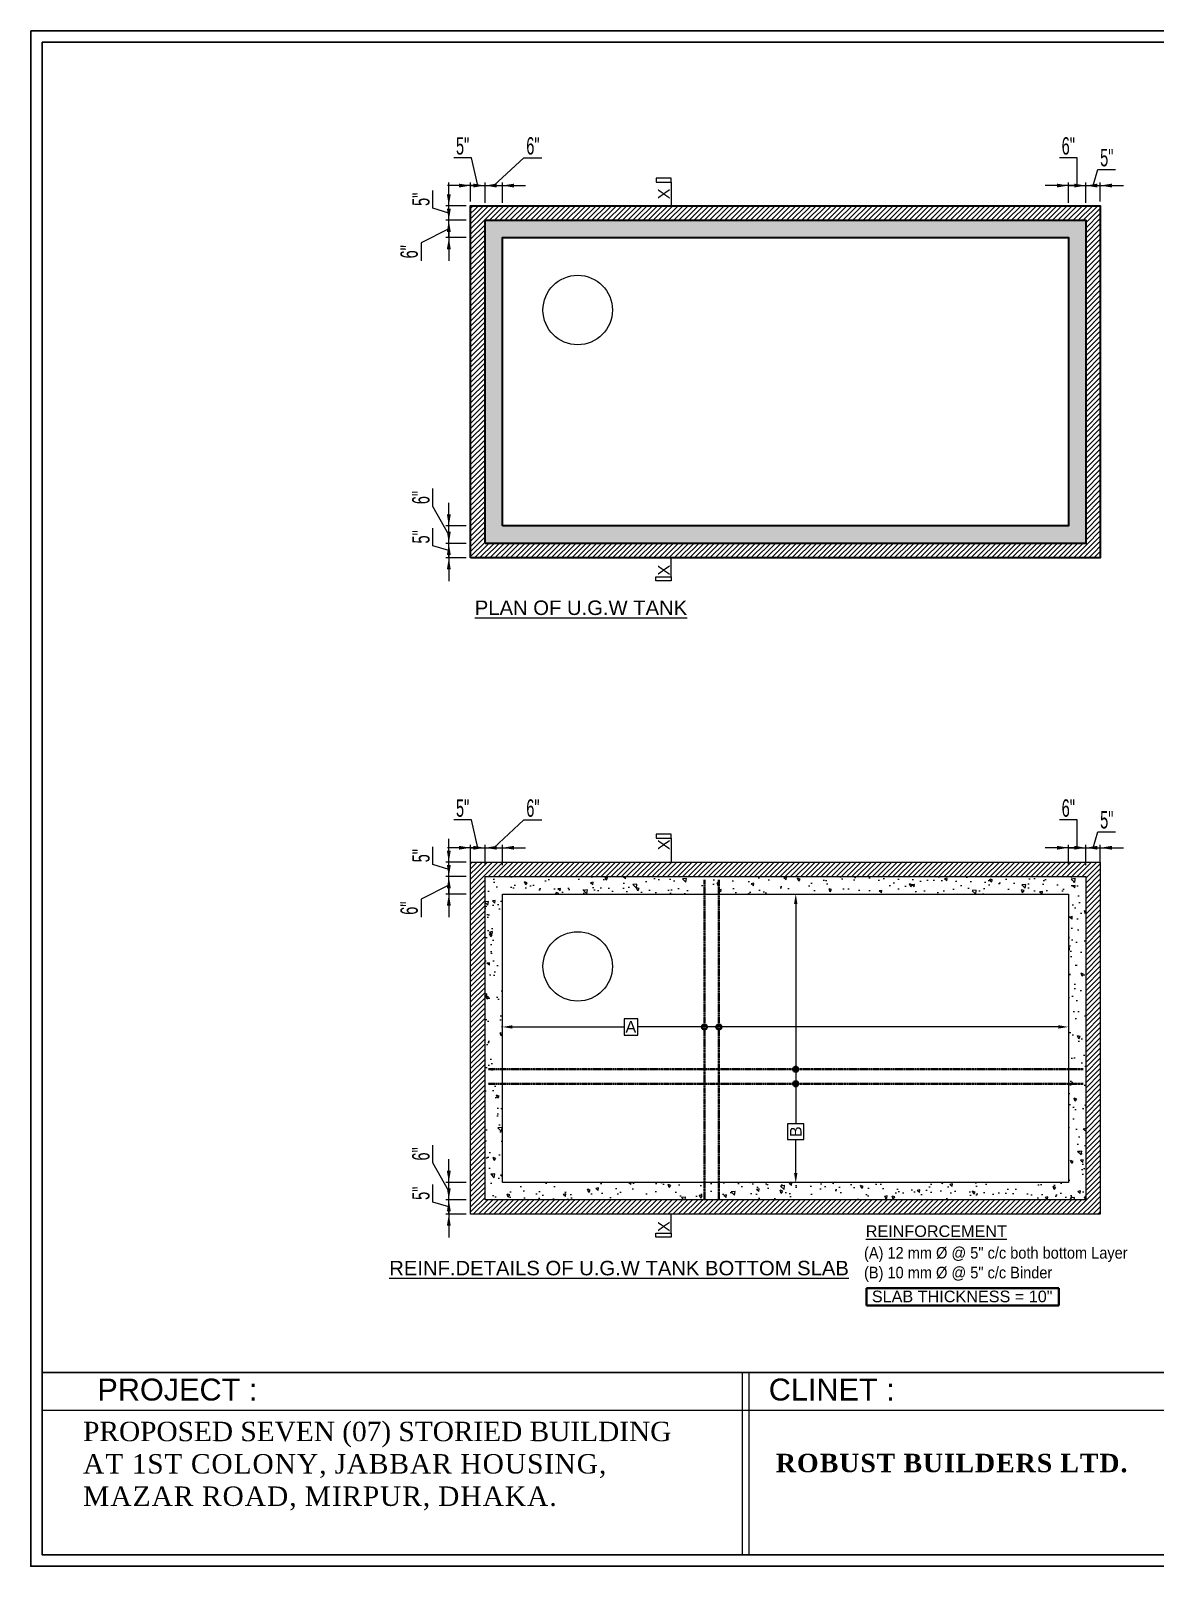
# Model space of a CAD drawing. Extents: x 52891 to 66536, y -48165 to -44533.
# Drawn here: x 62542 to 62930, y -45687 to -45157 of the extents above; entities that cross this region are included whole.
import ezdxf

# ---------------------------------------------------------------- set-up
doc = ezdxf.new("R2010")
doc.units = 0
doc.header["$MEASUREMENT"] = 0
doc.header["$PDMODE"] = 3
doc.linetypes.add('DASHED', pattern=[0.75, 0.5, -0.25])
doc.layers.get('DEFPOINTS').update_dxf_attribs({"lineweight": 13})
for name, color, linetype, lineweight in [('1 DIM', 251, 'Continuous', 13), ('DIM', 8, 'Continuous', 13), ('DIMEN', 8, 'Continuous', 13), ('DIMENSION', 8, 'Continuous', 15), ('Elevation', 7, 'Continuous', 30), ('HAS', 92, 'Continuous', 13), ('ROD', 1, 'Continuous', 35), ('TEXT', 7, 'Continuous', 13), ('WALL', 7, 'Continuous', 30)]:
    doc.layers.add(name, color=color, linetype=linetype, lineweight=lineweight)
doc.layers.add('Layer1', color=174, linetype='Continuous')
doc.styles.add('1-10', font='arial.ttf')
doc.styles.add('Arial', font='arial.ttf')
doc.styles.add('DEA', font='arial.ttf')
doc.styles.get("Standard").update_dxf_attribs({"font": 'arial.ttf', "width": 0.6, "height": 6})
doc.dimstyles.new('1-4', dxfattribs={"dimtxt": 6, "dimasz": 4, "dimexe": 1, "dimexo": 1.5, "dimgap": 1, "dimtad": 1, "dimdec": 1, "dimzin": 3, "dimdsep": 46, "dimlunit": 4, "dimtxsty": 'Standard', "dimcen": 0.09, "dimdle": 4, "dimclrd": 252, "dimclre": 252, "dimclrt": 7, "dimadec": 0, "dimazin": 0, "dimtfac": 1, "dimtdec": 1, "dimtofl": 0, "dimtmove": 1, "dimatfit": 3, "dimfxl": 2, "dimfrac": 1, "dimtolj": 1, "dimtzin": 0, "dimlwd": 9, "dimlwe": 9, "dimarcsym": 0})
pattern_1 = [(45, (41156.5672, -36390.5247), (-0.883883476, 0.883883476), [])]
pattern_2 = [(140, (41156.567, -36390.5247), (0.6275213, 7.1726018), [0.75, -8.25]), (85, (41156.567, -36390.525), (-7.5219213, -1.3875133), [0.6, -6.6]), (190.4514, (41156.6195, -36389.927), (-6.8943954, 5.7850938), [0.637402, -7.0114211]), (136.1842, (41154.567, -36390.525), (1.65519, 10.6724105), [1.125, -12.375]), (186.6356, (41154.705, -36389.635), (-9.7411787, 9.346627), [0.956103, -10.51713]), (81.1842, (41154.567, -36390.525), (-9.741186, 9.3466195), [0.9, -9.9]), (111, (41155.067, -36389.5247), (4.0261889, 5.9690705), [0.75, -8.25]), (56, (41155.067, -36389.525), (-7.2515005, 2.4331533), [0.6, -6.6]), (161.4514, (41155.403, -36389.027), (-3.225305, 8.4022263), [0.637402, -7.0114211]), (127.5, (41156.5672, -36390.5247), (-3.32893854, 0.12159855), [0, -6.52, 0, -6.7, 0, -6.625]), (97.5, (41156.5672, -36390.5247), (-3.9441171, 2.6306954), [0, -3.82, 0, -6.37, 0, -2.525]), (57.5, (41156.5672, -36392.7547), (0.22554872, 5.33822436), [0, -2.5, 0, -7.8, 0, -10.35]), (47.5, (41156.5672, -36393.7547), (-1.0010498, 5.8318617), [0, -3.25, 0, -5.18, 0, -7.35])]

# ---------------------------------------------------------------- blocks, each defined once
blk = doc.blocks.new('*D2014')
at = {"layer": 'DEFPOINTS', "color": 0}
for p in [(62698.62, -45210.5), (62693.62, -45217.48), (62698.62, -45222.48)]:
    blk.add_point(p, dxfattribs=at)
at = {"layer": 'TEXT', "color": 252, "lineweight": 9}
for p, q in [((62693.94, -45200.9), (62687.8, -45200.9)), ((62696.12, -45210.5), (62693.94, -45200.9)), ((62689.62, -45210.5), (62685.62, -45210.5)), ((62693.62, -45215.98), (62693.62, -45209.5)), ((62693.62, -45210.5), (62698.62, -45210.5)), ((62698.62, -45216.5), (62698.62, -45209.5)), ((62702.62, -45210.5), (62706.62, -45210.5))]:
    blk.add_line(p, q, dxfattribs=at)
at = {"layer": 'TEXT', "color": 252}
for points in [[(62689.62, -45209.84), (62689.62, -45211.17), (62693.62, -45210.5)], [(62702.62, -45209.84), (62702.62, -45211.17), (62698.62, -45210.5)]]:
    blk.add_solid(points, dxfattribs=at)
at = {"layer": 'TEXT', "color": 7, "lineweight": 25, "insert": (62690.87, -45196.85), "char_height": 6, "attachment_point": 5}
blk.add_mtext('\\A1;5"', dxfattribs=at)
blk = doc.blocks.new('*D2015')
at = {"layer": 'DEFPOINTS', "color": 0}
for p in [(62704.62, -45210.5), (62698.62, -45222.48), (62704.62, -45228.48)]:
    blk.add_point(p, dxfattribs=at)
at = {"layer": 'TEXT', "color": 252, "lineweight": 9}
for p, q in [((62701.62, -45210.5), (62712.07, -45200.9)), ((62712.07, -45200.9), (62718.23, -45200.9)), ((62694.62, -45210.5), (62690.62, -45210.5)), ((62698.62, -45216.5), (62698.62, -45209.5)), ((62698.62, -45210.5), (62704.62, -45210.5)), ((62704.62, -45216.5), (62704.62, -45209.5)), ((62708.62, -45210.5), (62712.62, -45210.5))]:
    blk.add_line(p, q, dxfattribs=at)
at = {"layer": 'TEXT', "color": 252}
for points in [[(62694.62, -45209.84), (62694.62, -45211.17), (62698.62, -45210.5)], [(62708.62, -45209.84), (62708.62, -45211.17), (62704.62, -45210.5)]]:
    blk.add_solid(points, dxfattribs=at)
at = {"layer": 'TEXT', "color": 7, "lineweight": 25, "insert": (62715.15, -45196.84), "char_height": 6, "attachment_point": 5}
blk.add_mtext('\\A1;6"', dxfattribs=at)
blk = doc.blocks.new('*D2016')
at = {"layer": 'DEFPOINTS', "color": 0}
for p in [(62906.07, -45210.5), (62906.07, -45222.48), (62900.07, -45228.48)]:
    blk.add_point(p, dxfattribs=at)
at = {"layer": 'TEXT', "color": 252, "lineweight": 9}
for p, q in [((62903.1, -45200.9), (62896.95, -45200.9)), ((62903.07, -45210.5), (62903.1, -45200.9)), ((62896.07, -45210.5), (62892.07, -45210.5)), ((62900.07, -45216.5), (62900.07, -45209.5)), ((62900.07, -45210.5), (62906.07, -45210.5)), ((62906.07, -45216.5), (62906.07, -45209.5)), ((62910.07, -45210.5), (62914.07, -45210.5))]:
    blk.add_line(p, q, dxfattribs=at)
at = {"layer": 'TEXT', "color": 252}
for points in [[(62896.07, -45209.84), (62896.07, -45211.17), (62900.07, -45210.5)], [(62910.07, -45209.84), (62910.07, -45211.17), (62906.07, -45210.5)]]:
    blk.add_solid(points, dxfattribs=at)
at = {"layer": 'TEXT', "color": 7, "lineweight": 25, "insert": (62900.03, -45196.84), "char_height": 6, "attachment_point": 5}
blk.add_mtext('\\A1;6"', dxfattribs=at)
blk = doc.blocks.new('*D2017')
at = {"layer": 'DEFPOINTS', "color": 0}
for p in [(62911.07, -45210.5), (62911.07, -45217.48), (62906.07, -45222.48)]:
    blk.add_point(p, dxfattribs=at)
at = {"layer": 'TEXT', "color": 252, "lineweight": 9}
for p, q in [((62908.57, -45210.5), (62910.24, -45204.95)), ((62910.24, -45204.95), (62916.38, -45204.95)), ((62902.07, -45210.5), (62898.07, -45210.5)), ((62906.07, -45216.5), (62906.07, -45209.5)), ((62906.07, -45210.5), (62911.07, -45210.5)), ((62911.07, -45215.98), (62911.07, -45209.5)), ((62915.07, -45210.5), (62919.07, -45210.5))]:
    blk.add_line(p, q, dxfattribs=at)
at = {"layer": 'TEXT', "color": 252}
for points in [[(62902.07, -45209.84), (62902.07, -45211.17), (62906.07, -45210.5)], [(62915.07, -45209.84), (62915.07, -45211.17), (62911.07, -45210.5)]]:
    blk.add_solid(points, dxfattribs=at)
at = {"layer": 'TEXT', "color": 7, "lineweight": 25, "insert": (62913.31, -45200.9), "char_height": 6, "attachment_point": 5}
blk.add_mtext('\\A1;5"', dxfattribs=at)
blk = doc.blocks.new('*D2018')
at = {"layer": 'DEFPOINTS', "color": 0}
for p in [(62686.11, -45334.05), (62698.62, -45334.05), (62693.62, -45339.05)]:
    blk.add_point(p, dxfattribs=at)
at = {"layer": 'TEXT', "color": 252, "lineweight": 9}
for p, q in [((62680.56, -45334.88), (62680.56, -45328.75)), ((62686.11, -45330.05), (62686.11, -45326.05)), ((62692.11, -45334.05), (62685.11, -45334.05)), ((62686.11, -45339.05), (62686.11, -45334.05)), ((62686.11, -45336.55), (62680.56, -45334.88)), ((62692.11, -45339.05), (62685.11, -45339.05)), ((62686.11, -45343.05), (62686.11, -45347.05))]:
    blk.add_line(p, q, dxfattribs=at)
at = {"layer": 'TEXT', "color": 252}
for points in [[(62685.44, -45330.05), (62686.78, -45330.05), (62686.11, -45334.05)], [(62685.44, -45343.05), (62686.78, -45343.05), (62686.11, -45339.05)]]:
    blk.add_solid(points, dxfattribs=at)
at = {"layer": 'TEXT', "color": 7, "lineweight": 25, "insert": (62676.51, -45331.81), "char_height": 6, "attachment_point": 5, "rotation": 90}
blk.add_mtext('\\A1;5"', dxfattribs=at)
blk = doc.blocks.new('*D2019')
at = {"layer": 'DEFPOINTS', "color": 0}
for p in [(62686.11, -45328.05), (62704.62, -45328.05), (62698.62, -45334.05)]:
    blk.add_point(p, dxfattribs=at)
at = {"layer": 'TEXT', "color": 252, "lineweight": 9}
for p, q in [((62680.56, -45321.31), (62680.56, -45315.15)), ((62686.11, -45331.05), (62680.56, -45321.31)), ((62686.11, -45324.05), (62686.11, -45320.05)), ((62692.11, -45328.05), (62685.11, -45328.05)), ((62686.11, -45334.05), (62686.11, -45328.05)), ((62692.11, -45334.05), (62685.11, -45334.05)), ((62686.11, -45338.05), (62686.11, -45342.05))]:
    blk.add_line(p, q, dxfattribs=at)
at = {"layer": 'TEXT', "color": 252}
for points in [[(62685.44, -45324.05), (62686.78, -45324.05), (62686.11, -45328.05)], [(62685.44, -45338.05), (62686.78, -45338.05), (62686.11, -45334.05)]]:
    blk.add_solid(points, dxfattribs=at)
at = {"layer": 'TEXT', "color": 7, "lineweight": 25, "insert": (62676.49, -45318.23), "char_height": 6, "attachment_point": 5, "rotation": 90}
blk.add_mtext('\\A1;6"', dxfattribs=at)
blk = doc.blocks.new('*D1998')
at = {"layer": 'DEFPOINTS', "color": 0}
for p in [(62686.11, -45222.48), (62698.62, -45222.48), (62704.62, -45228.48)]:
    blk.add_point(p, dxfattribs=at)
at = {"layer": 'TEXT', "color": 252, "lineweight": 9}
for p, q in [((62686.11, -45218.48), (62686.11, -45214.48)), ((62692.11, -45222.48), (62685.11, -45222.48)), ((62686.11, -45228.48), (62686.11, -45222.48)), ((62686.11, -45225.48), (62676.51, -45230.28)), ((62676.51, -45230.28), (62676.51, -45236.44)), ((62692.11, -45228.48), (62685.11, -45228.48)), ((62686.11, -45232.48), (62686.11, -45236.48))]:
    blk.add_line(p, q, dxfattribs=at)
at = {"layer": 'TEXT', "color": 252}
for points in [[(62685.44, -45218.48), (62686.78, -45218.48), (62686.11, -45222.48)], [(62685.44, -45232.48), (62686.78, -45232.48), (62686.11, -45228.48)]]:
    blk.add_solid(points, dxfattribs=at)
at = {"layer": 'TEXT', "color": 7, "lineweight": 25, "insert": (62672.44, -45233.36), "char_height": 6, "attachment_point": 5, "rotation": 90}
blk.add_mtext('\\A1;6"', dxfattribs=at)
blk = doc.blocks.new('*D1999')
at = {"layer": 'DEFPOINTS', "color": 0}
for p in [(62686.11, -45217.48), (62693.62, -45217.48), (62698.62, -45222.48)]:
    blk.add_point(p, dxfattribs=at)
at = {"layer": 'TEXT', "color": 252, "lineweight": 9}
for p, q in [((62680.56, -45218.32), (62680.56, -45212.18)), ((62686.11, -45213.48), (62686.11, -45209.48)), ((62692.11, -45217.48), (62685.11, -45217.48)), ((62686.11, -45222.48), (62686.11, -45217.48)), ((62686.11, -45219.98), (62680.56, -45218.32)), ((62692.11, -45222.48), (62685.11, -45222.48)), ((62686.11, -45226.48), (62686.11, -45230.48))]:
    blk.add_line(p, q, dxfattribs=at)
at = {"layer": 'TEXT', "color": 252}
for points in [[(62685.44, -45213.48), (62686.78, -45213.48), (62686.11, -45217.48)], [(62685.44, -45226.48), (62686.78, -45226.48), (62686.11, -45222.48)]]:
    blk.add_solid(points, dxfattribs=at)
at = {"layer": 'TEXT', "color": 7, "lineweight": 25, "insert": (62676.51, -45215.25), "char_height": 6, "attachment_point": 5, "rotation": 90}
blk.add_mtext('\\A1;5"', dxfattribs=at)
blk = doc.blocks.new('*D2000')
at = {"layer": 'DEFPOINTS', "color": 0}
for p in [(62698.62, -45439.16), (62693.62, -45446.13), (62698.62, -45451.13)]:
    blk.add_point(p, dxfattribs=at)
at = {"layer": 'TEXT', "color": 252, "lineweight": 9}
for p, q in [((62693.94, -45429.55), (62687.8, -45429.55)), ((62696.12, -45439.16), (62693.94, -45429.55)), ((62689.62, -45439.16), (62685.62, -45439.16)), ((62693.62, -45444.63), (62693.62, -45438.16)), ((62693.62, -45439.16), (62698.62, -45439.16)), ((62698.62, -45445.16), (62698.62, -45438.16)), ((62702.62, -45439.16), (62706.62, -45439.16))]:
    blk.add_line(p, q, dxfattribs=at)
at = {"layer": 'TEXT', "color": 252}
for points in [[(62689.62, -45438.49), (62689.62, -45439.82), (62693.62, -45439.16)], [(62702.62, -45438.49), (62702.62, -45439.82), (62698.62, -45439.16)]]:
    blk.add_solid(points, dxfattribs=at)
at = {"layer": 'TEXT', "color": 7, "lineweight": 25, "insert": (62690.87, -45425.5), "char_height": 6, "attachment_point": 5}
blk.add_mtext('\\A1;5"', dxfattribs=at)
blk = doc.blocks.new('*D2001')
at = {"layer": 'DEFPOINTS', "color": 0}
for p in [(62704.62, -45439.16), (62698.62, -45451.13), (62704.62, -45457.13)]:
    blk.add_point(p, dxfattribs=at)
at = {"layer": 'TEXT', "color": 252, "lineweight": 9}
for p, q in [((62701.62, -45439.16), (62712.07, -45429.55)), ((62712.07, -45429.55), (62718.23, -45429.55)), ((62694.62, -45439.16), (62690.62, -45439.16)), ((62698.62, -45445.16), (62698.62, -45438.16)), ((62698.62, -45439.16), (62704.62, -45439.16)), ((62704.62, -45445.16), (62704.62, -45438.16)), ((62708.62, -45439.16), (62712.62, -45439.16))]:
    blk.add_line(p, q, dxfattribs=at)
at = {"layer": 'TEXT', "color": 252}
for points in [[(62694.62, -45438.49), (62694.62, -45439.82), (62698.62, -45439.16)], [(62708.62, -45438.49), (62708.62, -45439.82), (62704.62, -45439.16)]]:
    blk.add_solid(points, dxfattribs=at)
at = {"layer": 'TEXT', "color": 7, "lineweight": 25, "insert": (62715.15, -45425.49), "char_height": 6, "attachment_point": 5}
blk.add_mtext('\\A1;6"', dxfattribs=at)
blk = doc.blocks.new('*D2002')
at = {"layer": 'DEFPOINTS', "color": 0}
for p in [(62906.07, -45439.16), (62906.07, -45451.13), (62900.07, -45457.13)]:
    blk.add_point(p, dxfattribs=at)
at = {"layer": 'TEXT', "color": 252, "lineweight": 9}
for p, q in [((62903.1, -45429.55), (62896.95, -45429.55)), ((62903.07, -45439.16), (62903.1, -45429.55)), ((62896.07, -45439.16), (62892.07, -45439.16)), ((62900.07, -45445.16), (62900.07, -45438.16)), ((62900.07, -45439.16), (62906.07, -45439.16)), ((62906.07, -45445.16), (62906.07, -45438.16)), ((62910.07, -45439.16), (62914.07, -45439.16))]:
    blk.add_line(p, q, dxfattribs=at)
at = {"layer": 'TEXT', "color": 252}
for points in [[(62896.07, -45438.49), (62896.07, -45439.82), (62900.07, -45439.16)], [(62910.07, -45438.49), (62910.07, -45439.82), (62906.07, -45439.16)]]:
    blk.add_solid(points, dxfattribs=at)
at = {"layer": 'TEXT', "color": 7, "lineweight": 25, "insert": (62900.03, -45425.49), "char_height": 6, "attachment_point": 5}
blk.add_mtext('\\A1;6"', dxfattribs=at)
blk = doc.blocks.new('*D2003')
at = {"layer": 'DEFPOINTS', "color": 0}
for p in [(62911.07, -45439.16), (62906.07, -45451.13), (62911.07, -45446.13)]:
    blk.add_point(p, dxfattribs=at)
at = {"layer": 'TEXT', "color": 252, "lineweight": 9}
for p, q in [((62908.57, -45439.16), (62910.24, -45433.6)), ((62910.24, -45433.6), (62916.38, -45433.6)), ((62902.07, -45439.16), (62898.07, -45439.16)), ((62906.07, -45445.16), (62906.07, -45438.16)), ((62906.07, -45439.16), (62911.07, -45439.16)), ((62911.07, -45444.63), (62911.07, -45438.16)), ((62915.07, -45439.16), (62919.07, -45439.16))]:
    blk.add_line(p, q, dxfattribs=at)
at = {"layer": 'TEXT', "color": 252}
for points in [[(62902.07, -45438.49), (62902.07, -45439.82), (62906.07, -45439.16)], [(62915.07, -45438.49), (62915.07, -45439.82), (62911.07, -45439.16)]]:
    blk.add_solid(points, dxfattribs=at)
at = {"layer": 'TEXT', "color": 7, "lineweight": 25, "insert": (62913.31, -45429.55), "char_height": 6, "attachment_point": 5}
blk.add_mtext('\\A1;5"', dxfattribs=at)
blk = doc.blocks.new('*D2004')
at = {"layer": 'DEFPOINTS', "color": 0}
for p in [(62686.11, -45560.7), (62698.62, -45560.7), (62693.62, -45565.7)]:
    blk.add_point(p, dxfattribs=at)
at = {"layer": 'TEXT', "color": 252, "lineweight": 9}
for p, q in [((62680.56, -45561.53), (62680.56, -45555.4)), ((62686.11, -45556.7), (62686.11, -45552.7)), ((62686.11, -45563.2), (62680.56, -45561.53)), ((62692.11, -45560.7), (62685.11, -45560.7)), ((62686.11, -45565.7), (62686.11, -45560.7)), ((62692.11, -45565.7), (62685.11, -45565.7)), ((62686.11, -45569.7), (62686.11, -45573.7))]:
    blk.add_line(p, q, dxfattribs=at)
at = {"layer": 'TEXT', "color": 252}
for points in [[(62685.44, -45556.7), (62686.78, -45556.7), (62686.11, -45560.7)], [(62685.44, -45569.7), (62686.78, -45569.7), (62686.11, -45565.7)]]:
    blk.add_solid(points, dxfattribs=at)
at = {"layer": 'TEXT', "color": 7, "lineweight": 25, "insert": (62676.51, -45558.46), "char_height": 6, "attachment_point": 5, "rotation": 90}
blk.add_mtext('\\A1;5"', dxfattribs=at)
blk = doc.blocks.new('*D2005')
at = {"layer": 'DEFPOINTS', "color": 0}
for p in [(62686.11, -45554.7), (62704.62, -45554.7), (62698.62, -45560.7)]:
    blk.add_point(p, dxfattribs=at)
at = {"layer": 'TEXT', "color": 252, "lineweight": 9}
for p, q in [((62680.56, -45547.96), (62680.56, -45541.8)), ((62686.11, -45557.7), (62680.56, -45547.96)), ((62686.11, -45550.7), (62686.11, -45546.7)), ((62692.11, -45554.7), (62685.11, -45554.7)), ((62686.11, -45560.7), (62686.11, -45554.7)), ((62692.11, -45560.7), (62685.11, -45560.7)), ((62686.11, -45564.7), (62686.11, -45568.7))]:
    blk.add_line(p, q, dxfattribs=at)
at = {"layer": 'TEXT', "color": 252}
for points in [[(62685.44, -45550.7), (62686.78, -45550.7), (62686.11, -45554.7)], [(62685.44, -45564.7), (62686.78, -45564.7), (62686.11, -45560.7)]]:
    blk.add_solid(points, dxfattribs=at)
at = {"layer": 'TEXT', "color": 7, "lineweight": 25, "insert": (62676.49, -45544.88), "char_height": 6, "attachment_point": 5, "rotation": 90}
blk.add_mtext('\\A1;6"', dxfattribs=at)
blk = doc.blocks.new('*D2006')
at = {"layer": 'DEFPOINTS', "color": 0}
for p in [(62686.11, -45449.13), (62698.62, -45449.13), (62704.62, -45455.13)]:
    blk.add_point(p, dxfattribs=at)
at = {"layer": 'TEXT', "color": 252, "lineweight": 9}
for p, q in [((62686.11, -45445.13), (62686.11, -45441.13)), ((62692.11, -45449.13), (62685.11, -45449.13)), ((62686.11, -45455.13), (62686.11, -45449.13)), ((62686.11, -45452.13), (62676.51, -45456.93)), ((62692.11, -45455.13), (62685.11, -45455.13)), ((62676.51, -45456.93), (62676.51, -45463.09)), ((62686.11, -45459.13), (62686.11, -45463.13))]:
    blk.add_line(p, q, dxfattribs=at)
at = {"layer": 'TEXT', "color": 252}
for points in [[(62685.44, -45445.13), (62686.78, -45445.13), (62686.11, -45449.13)], [(62685.44, -45459.13), (62686.78, -45459.13), (62686.11, -45455.13)]]:
    blk.add_solid(points, dxfattribs=at)
at = {"layer": 'TEXT', "color": 7, "lineweight": 25, "insert": (62672.44, -45460.01), "char_height": 6, "attachment_point": 5, "rotation": 90}
blk.add_mtext('\\A1;6"', dxfattribs=at)
blk = doc.blocks.new('*D2007')
at = {"layer": 'DEFPOINTS', "color": 0}
for p in [(62686.11, -45444.13), (62693.62, -45444.13), (62698.62, -45449.13)]:
    blk.add_point(p, dxfattribs=at)
at = {"layer": 'TEXT', "color": 252, "lineweight": 9}
for p, q in [((62680.56, -45444.97), (62680.56, -45438.83)), ((62686.11, -45440.13), (62686.11, -45436.13)), ((62686.11, -45446.63), (62680.56, -45444.97)), ((62692.11, -45444.13), (62685.11, -45444.13)), ((62686.11, -45449.13), (62686.11, -45444.13)), ((62692.11, -45449.13), (62685.11, -45449.13)), ((62686.11, -45453.13), (62686.11, -45457.13))]:
    blk.add_line(p, q, dxfattribs=at)
at = {"layer": 'TEXT', "color": 252}
for points in [[(62685.44, -45440.13), (62686.78, -45440.13), (62686.11, -45444.13)], [(62685.44, -45453.13), (62686.78, -45453.13), (62686.11, -45449.13)]]:
    blk.add_solid(points, dxfattribs=at)
at = {"layer": 'TEXT', "color": 7, "lineweight": 25, "insert": (62676.51, -45441.9), "char_height": 6, "attachment_point": 5, "rotation": 90}
blk.add_mtext('\\A1;5"', dxfattribs=at)
blk = doc.blocks.new('L')
at = {"layer": 'Layer1', "color": 0}
blk.add_line((0, 65.62), (-777.86, 65.62), dxfattribs=at)
at = {"layer": 'Layer1', "color": 4}
blk.add_lwpolyline([(-781.98, 548.61), (4.12, 548.61), (4.12, -4.12), (-781.98, -4.12)], close=True, dxfattribs=at)
at = {"layer": 'Layer1', "color": 1}
blk.add_lwpolyline([(-777.86, 544.49), (0, 544.49), (0, 0), (-777.86, 0)], close=True, dxfattribs=at)
at = {"layer": 'TEXT', "color": 0}
for p, q in [((0, 65.62), (-777.86, 65.62)), ((-525.74, 0.31), (-525.74, 65.62)), ((-523.37, 0.31), (-523.37, 65.62)), ((-348.23, 0.31), (-348.23, 65.62)), ((-345.86, 0.31), (-345.86, 65.62)), ((-203.16, 0.31), (-203.16, 65.62)), ((-200.79, 0.31), (-200.79, 65.62)), ((-777.86, 52.07), (0, 52.07))]:
    blk.add_line(p, q, dxfattribs=at)
at = {"layer": 'TEXT', "color": 4, "lineweight": 13, "char_height": 7.894, "attachment_point": 1, "style": 'Arial'}
for s, insert in [('PROJECT :', (-757.98, 63.44)), ('CLINET :', (-516.31, 63.44)), ('ENGINEER :', (-338.79, 63.44))]:
    blk.add_mtext(s, dxfattribs=dict(at, insert=insert))
at = {"layer": 'TEXT', "color": 4, "lineweight": 13, "insert": (-195.89, 61.54), "char_height": 7.8937, "attachment_point": 1, "line_spacing_factor": 1.5, "style": 'Arial'}
blk.add_mtext('CONSULTANT:', dxfattribs=at)
at = {"layer": 'TEXT', "color": 3, "lineweight": 13, "attachment_point": 1, "style": 'Arial'}
for s, insert, char_height, width in [('{\\fTimes New Roman|b0|i0|c0|p18;\\T1.05;MD. ANISUR RAHMAN\\P\\H0.8344x;B.Sc. in Civil Engineer}', (-338.33, 39.36), 5.6834, 108.3857), ('\\pt139.4;{\\fTimes New Roman|b1|i0|c0|p18;\\T1.05;\\C5;ROBUST BUILDERS LTD.}', (-513.76, 36.38), 6.64, 133.2452)]:
    blk.add_mtext(s, dxfattribs=dict(at, insert=insert, char_height=char_height, width=width))
at = {"layer": 'TEXT', "color": 4, "insert": (-197.52, 39.11), "char_height": 4.89284, "attachment_point": 1, "style": 'Arial'}
blk.add_mtext('\\pt1.131;{\\fBankGothic Lt BT|b0|i0|c0|p34;\\H1.009x;\\C96;M/S.S.R ENGINEERS & BUILDERS\\fSwis721 LtCn BT|b0|i0|c0|p34;\\H0.6676x;\\C1;\\P\\H1.439x;\\C5;CRESCENT HOMES.\\P150/1 SHA ALI BAGH. FLAT..W..08,\\PMIRPUR-01,DHAKA-1216}', dxfattribs=at)
at = {"layer": 'WALL', "color": 4, "linetype": 'ByBlock', "lineweight": 25, "insert": (-763.12, 47.91), "char_height": 6.9904, "width": 217.6986, "attachment_point": 1}
blk.add_mtext('{\\fTimes New Roman|b0|i0|c0|p18;\\W1;\\C144;PROPOSED SEVEN (07) STORIED BUILDING\\P\\T1.05;AT 1ST COLONY, JABBAR HOUSING, MAZAR ROAD, MIRPUR, DHAKA.}', dxfattribs=at)

msp = doc.modelspace()

# ---------------------------------------------------------------- hatches: boundary and pattern name
at = {"layer": 'DIMEN', "lineweight": 18}
h = msp.add_hatch(dxfattribs=at)
h.set_pattern_fill('AR-CONC', color=256, angle=90, style=0)
h.set_pattern_definition(pattern_2)
h.paths.add_polyline_path([(62906.07, -45334.05), (62900.07, -45328.05), (62704.62, -45328.05), (62704.62, -45228.48), (62698.62, -45222.48), (62698.62, -45334.05)])
h = msp.add_hatch(dxfattribs=at)
h.set_pattern_fill('AR-CONC', color=256, angle=90, style=0)
h.set_pattern_definition(pattern_2)
h.paths.add_polyline_path([(62698.62, -45222.48), (62704.62, -45228.48), (62900.07, -45228.48), (62900.07, -45328.05), (62906.07, -45334.05), (62906.07, -45222.48)])
h = msp.add_hatch(dxfattribs=at)
h.set_pattern_fill('AR-CONC', color=256, scale=1.5, angle=90, style=0)
h.set_pattern_definition([(140, (69910.261, -49855.216), (0.941282, 10.758903), [1.125, -12.375]), (85, (69910.261, -49855.216), (-11.282882, -2.08127), [0.9, -9.9]), (190.4514, (69910.339, -49854.32), (-10.341593, 8.677641), [0.956103, -10.517132]), (136.1842, (69907.26, -49855.216), (2.482785, 16.008616), [1.6875, -18.5625]), (186.6356, (69907.468, -49853.882), (-14.611768, 14.01994), [1.434154, -15.775695]), (81.1842, (69907.26, -49855.216), (-14.61178, 14.01993), [1.35, -14.85]), (111, (69908.011, -49853.716), (6.039283, 8.953606), [1.125, -12.375]), (56, (69908.011, -49853.716), (-10.87725, 3.64973), [0.9, -9.9]), (161.4514, (69908.514, -49852.97), (-4.837957, 12.60334), [0.956103, -10.517132]), (127.5, (69910.2606, -49855.2163), (-4.9934078, 0.1823978), [0, -9.78, 0, -10.05, 0, -9.9375]), (97.5, (69910.2606, -49855.2163), (-5.9161757, 3.946043), [0, -5.73, 0, -9.555, 0, -3.7875]), (57.5, (69910.2606, -49858.5613), (0.338323, 8.0073365), [0, -3.75, 0, -11.7, 0, -15.525]), (47.5, (69910.2606, -49860.061), (-1.501575, 8.7477925), [0, -4.875, 0, -7.77, 0, -11.025])])
h.paths.add_polyline_path([(62698.62, -45449.13), (62698.62, -45560.7), (62906.07, -45560.7), (62906.07, -45449.13)])
h.paths.add_polyline_path([(62704.62, -45455.13), (62704.62, -45554.7), (62900.07, -45554.7), (62900.07, -45455.13)], flags=16)
at = {"layer": 'TEXT', "lineweight": 25}
h = msp.add_hatch(dxfattribs=at)
h.set_pattern_fill('ANSI31', color=256, scale=10, style=0)
h.set_pattern_definition(pattern_1)
h.paths.add_polyline_path([(62693.62, -45217.48), (62698.62, -45222.48), (62906.07, -45222.48), (62906.07, -45334.05), (62911.07, -45339.05), (62911.07, -45217.48)])
h = msp.add_hatch(dxfattribs=at)
h.set_pattern_fill('ANSI31', color=256, scale=10, style=0)
h.set_pattern_definition(pattern_1)
h.paths.add_polyline_path([(62698.62, -45334.05), (62698.62, -45222.48), (62693.62, -45217.48), (62693.62, -45339.05), (62911.07, -45339.05), (62906.07, -45334.05)])
h = msp.add_hatch(dxfattribs=at)
h.set_pattern_fill('ANSI31', color=256, scale=10, style=0)
h.set_pattern_definition(pattern_1)
h.paths.add_polyline_path([(62906.07, -45560.7), (62911.07, -45565.7), (62911.07, -45444.13), (62693.62, -45444.13), (62698.62, -45449.13), (62906.07, -45449.13)])
h = msp.add_hatch(dxfattribs=at)
h.set_pattern_fill('ANSI31', color=256, scale=10, style=0)
h.set_pattern_definition(pattern_1)
h.paths.add_polyline_path([(62911.07, -45565.7), (62906.07, -45560.7), (62698.62, -45560.7), (62698.62, -45449.13), (62693.62, -45444.13), (62693.62, -45565.7)])

# ---------------------------------------------------------------- linework, layer by layer
at = {"layer": '1 DIM', "ltscale": 0.1}
for points in [[(62693.62, -45565.7), (62693.62, -45444.13), (62911.07, -45444.13), (62911.07, -45565.7)], [(62698.62, -45560.7), (62698.62, -45449.13), (62906.07, -45449.13), (62906.07, -45560.7)], [(62704.62, -45554.7), (62704.62, -45455.13), (62900.07, -45455.13), (62900.07, -45554.7)]]:
    msp.add_lwpolyline(points, close=True, dxfattribs=at)
at = {"layer": 'DIM', "color": 253, "linetype": 'Continuous', "lineweight": 9}
for p, q in [((62805.91, -45458.57), (62805.91, -45534.53, -1.38)), ((62708.09, -45501.02), (62746.71, -45501.02, -1.38)), ((62896.59, -45501.02), (62751.33, -45501.02, -1.38)), ((62805.91, -45551.46), (62805.91, -45539.87, -1.38))]:
    msp.add_line(p, q, dxfattribs=at)
at = {"layer": 'DIM', "color": 253, "lineweight": 9}
for p, q in [((62751.33, -45498.22, -1.38), (62746.71, -45498.22, -1.38)), ((62746.71, -45498.22, -1.38), (62746.71, -45503.82, -1.38)), ((62751.33, -45503.82, -1.38), (62751.33, -45498.22, -1.38)), ((62746.71, -45503.82, -1.38), (62751.33, -45503.82, -1.38)), ((62808.71, -45534.53, -1.38), (62803.11, -45534.53, -1.38)), ((62803.11, -45534.53, -1.38), (62803.11, -45539.87, -1.38)), ((62808.71, -45539.87, -1.38), (62808.71, -45534.53, -1.38)), ((62803.11, -45539.87, -1.38), (62808.71, -45539.87, -1.38))]:
    msp.add_line(p, q, dxfattribs=at)
at = {"layer": 'DIM', "color": 253}
for points in [[(62805.33, -45458.57), (62806.5, -45458.57), (62805.91, -45455.07)], [(62708.09, -45500.44), (62708.09, -45501.61), (62704.59, -45501.02)], [(62896.59, -45500.44), (62896.59, -45501.61), (62900.09, -45501.02)], [(62805.33, -45551.46), (62806.5, -45551.46), (62805.91, -45554.96)]]:
    msp.add_solid(points, dxfattribs=at)
at = {"layer": 'DIMENSION', "lineweight": 15}
for centre in [(62730.62, -45253.48), (62730.62, -45480.13)]:
    msp.add_circle(centre, 12, dxfattribs=at)
at = {"layer": 'Elevation', "color": 1, "lineweight": 30}
for points in [[(62693.62, -45339.05), (62693.62, -45217.48), (62911.07, -45217.48), (62911.07, -45339.05)], [(62698.62, -45334.05), (62698.62, -45222.48), (62906.07, -45222.48), (62906.07, -45334.05)], [(62704.62, -45328.05), (62704.62, -45228.48), (62900.07, -45228.48), (62900.07, -45328.05)]]:
    msp.add_lwpolyline(points, close=True, dxfattribs=at)
at = {"layer": 'HAS', "ltscale": 0.1}
for p, q in [((62762.89, -45207.9), (62757.66, -45207.9)), ((62757.66, -45207.9), (62757.66, -45209.28)), ((62757.66, -45209.28), (62762.89, -45209.28)), ((62762.89, -45209.28), (62762.89, -45207.9)), ((62762.89, -45209.28), (62762.89, -45217.48)), ((62762.87, -45345.63), (62762.87, -45339.05)), ((62757.64, -45345.63), (62762.87, -45345.63)), ((62757.64, -45347), (62757.64, -45345.63)), ((62762.87, -45347), (62757.64, -45347)), ((62762.87, -45345.63), (62762.87, -45347)), ((62762.89, -45434.42), (62757.66, -45434.42)), ((62757.66, -45434.42), (62757.66, -45435.8)), ((62762.89, -45435.8), (62762.89, -45434.42)), ((62757.66, -45435.8), (62762.89, -45435.8)), ((62762.89, -45435.8), (62762.89, -45444.13)), ((62762.87, -45572.28), (62762.87, -45565.7)), ((62757.64, -45572.28), (62762.87, -45572.28)), ((62757.64, -45573.65), (62757.64, -45572.28)), ((62762.87, -45572.28), (62762.87, -45573.65)), ((62762.87, -45573.65), (62757.64, -45573.65))]:
    msp.add_line(p, q, dxfattribs=at)
at = {"layer": 'ROD', "linetype": 'DASHED', "ltscale": 0.01}
for p, q in [((62774.37, -45450.28, -1.38), (62774.37, -45560.34, -1.38)), ((62779.37, -45450.28, -1.38), (62779.37, -45560.34, -1.38)), ((62905.17, -45515.65, -1.38), (62699.63, -45515.65, -1.38)), ((62905.17, -45520.65, -1.38), (62699.63, -45520.65, -1.38))]:
    msp.add_line(p, q, dxfattribs=at)
at = {"layer": 'ROD'}
for p, q in [((62830.37, -45591.22, -1.38), (62896.76, -45591.22, -1.38)), ((62830.37, -45597.2, -1.38), (62830.37, -45591.22, -1.38)), ((62896.76, -45591.22, -1.38), (62896.76, -45597.2, -1.38)), ((62896.76, -45597.2, -1.38), (62830.37, -45597.2, -1.38))]:
    msp.add_line(p, q, dxfattribs=at)
at = {"layer": 'ROD', "color": 3, "ltscale": 0.5}
for centre, start, end in [((62774.37, -45501.03, -1.38), 0, 180), ((62774.37, -45501.03, -1.38), 180, 0), ((62779.37, -45501.03, -1.38), 0, 180), ((62779.37, -45501.03, -1.38), 180, 0), ((62805.91, -45515.65, -1.38), 0, 180), ((62805.91, -45515.65, -1.38), 180, 0), ((62805.91, -45520.65, -1.38), 0, 180), ((62805.91, -45520.65, -1.38), 180, 0)]:
    msp.add_arc(centre, 0.887, start, end, dxfattribs=at)

# ---------------------------------------------------------------- block references
at = {"layer": 'WALL', "xscale": 0.9592879981973965, "yscale": 0.9592879981973965, "zscale": 0.9592879981931712}
msp.add_blockref('L', (63291.88, -45683.31), dxfattribs=at)

# ---------------------------------------------------------------- texts
at = {"layer": 'DIM', "color": 7, "style": '1-10'}
for s, p in [('%%UPLAN OF U.G.W TANK', (62695.08, -45358.78, -7.27)), ('%%UREINF.DETAILS OF U.G.W TANK BOTTOM SLAB', (62665.54, -45586.79, -7.27))]:
    msp.add_text(s, height=5, dxfattribs=at).set_placement(p)
at = {"layer": 'DIM', "color": 32, "style": 'DEA'}
msp.add_text('A', height=4, dxfattribs=at).set_placement((62747.1, -45503.02, -1.38))
msp.add_text('B', height=4, rotation=90, dxfattribs=at).set_placement((62807.91, -45539.07, -1.38))
at = {"layer": 'DIM', "style": 'Arial'}
for s, p in [('%%UREINFORCEMENT', (62830.08, -45573.55, -1.38)), ('SLAB THICKNESS = 10"', (62832.19, -45596.08, -1.38))]:
    msp.add_text(s, height=4, dxfattribs=at).set_placement(p)
at = {"layer": 'DIM', "style": 'Arial', "width": 0.9}
for s, p in [('(A) 12 mm %%C @ 5" c/c both bottom Layer', (62829.49, -45581.02, -1.38)), ('(B) 10 mm %%C @ 5" c/c Binder', (62829.49, -45587.84, -1.38))]:
    msp.add_text(s, height=4, dxfattribs=at).set_placement(p)
at = {"layer": 'TEXT', "color": 3}
for p in [(62762.4, -45215.24), (62762.38, -45345.16), (62762.4, -45439.98), (62762.38, -45571.81)]:
    msp.add_text('X', height=4, rotation=90, dxfattribs=at).set_placement(p)

# ---------------------------------------------------------------- dimensions: what is measured, and where the dimension line sits
at = {"layer": 'TEXT', "lineweight": 25}
for base, p1, p2, picture, middle in [((62698.62, -45210.5), (62693.62, -45217.48), (62698.62, -45222.48), '*D2014', (62692.94, -45200.9)), ((62704.62, -45210.5), (62698.62, -45222.48), (62704.62, -45228.48), '*D2015', (62713.07, -45200.9)), ((62906.07, -45210.5), (62900.07, -45228.48), (62906.07, -45222.48), '*D2016', (62902.1, -45200.9)), ((62698.62, -45439.16), (62693.62, -45446.13), (62698.62, -45451.13), '*D2000', (62692.94, -45429.55)), ((62704.62, -45439.16), (62698.62, -45451.13), (62704.62, -45457.13), '*D2001', (62713.07, -45429.55)), ((62906.07, -45439.16), (62900.07, -45457.13), (62906.07, -45451.13), '*D2002', (62902.1, -45429.55))]:
    dim = msp.add_linear_dim(base=base, p1=p1, p2=p2, dimstyle='1-4', override={"dimfxl": 6, "dimfxlon": 1, "dimarcsym": 1}, dxfattribs=at)
    dim.commit()
    dim.dimension.update_dxf_attribs({"geometry": picture, "text_midpoint": middle, "dimtype": 160})
for base, p1, p2, picture, middle in [((62911.07, -45210.5), (62906.07, -45222.48), (62911.07, -45217.48), '*D2017', (62911.24, -45200.9)), ((62911.07, -45439.16), (62906.07, -45451.13), (62911.07, -45446.13), '*D2003', (62911.24, -45429.55))]:
    dim = msp.add_linear_dim(base=base, p1=p1, p2=p2, dimstyle='1-4', override={"dimfxl": 6, "dimfxlon": 1, "dimarcsym": 1}, dxfattribs=at)
    dim.commit()
    dim.dimension.update_dxf_attribs({"geometry": picture, "text_midpoint": middle})
for base, p1, p2, picture, middle in [((62686.11, -45217.48), (62698.62, -45222.48), (62693.62, -45217.48), '*D1999', (62676.51, -45217.32)), ((62686.11, -45334.05), (62693.62, -45339.05), (62698.62, -45334.05), '*D2018', (62676.51, -45333.88)), ((62686.11, -45444.13), (62698.62, -45449.13), (62693.62, -45444.13), '*D2007', (62676.51, -45443.97)), ((62686.11, -45560.7), (62693.62, -45565.7), (62698.62, -45560.7), '*D2004', (62676.51, -45560.53))]:
    dim = msp.add_linear_dim(base=base, p1=p1, p2=p2, angle=90, dimstyle='1-4', override={"dimfxl": 6, "dimfxlon": 1, "dimarcsym": 1}, dxfattribs=at)
    dim.commit()
    dim.dimension.update_dxf_attribs({"geometry": picture, "text_midpoint": middle})
for base, p1, p2, picture, middle in [((62686.11, -45222.48), (62704.62, -45228.48), (62698.62, -45222.48), '*D1998', (62676.51, -45231.28)), ((62686.11, -45328.05), (62698.62, -45334.05), (62704.62, -45328.05), '*D2019', (62680.56, -45320.31)), ((62686.11, -45449.13), (62704.62, -45455.13), (62698.62, -45449.13), '*D2006', (62676.51, -45457.93)), ((62686.11, -45554.7), (62698.62, -45560.7), (62704.62, -45554.7), '*D2005', (62680.56, -45546.96))]:
    dim = msp.add_linear_dim(base=base, p1=p1, p2=p2, angle=90, dimstyle='1-4', override={"dimfxl": 6, "dimfxlon": 1, "dimarcsym": 1}, dxfattribs=at)
    dim.commit()
    dim.dimension.update_dxf_attribs({"geometry": picture, "text_midpoint": middle, "dimtype": 160})

doc.saveas('drawing.dxf')
